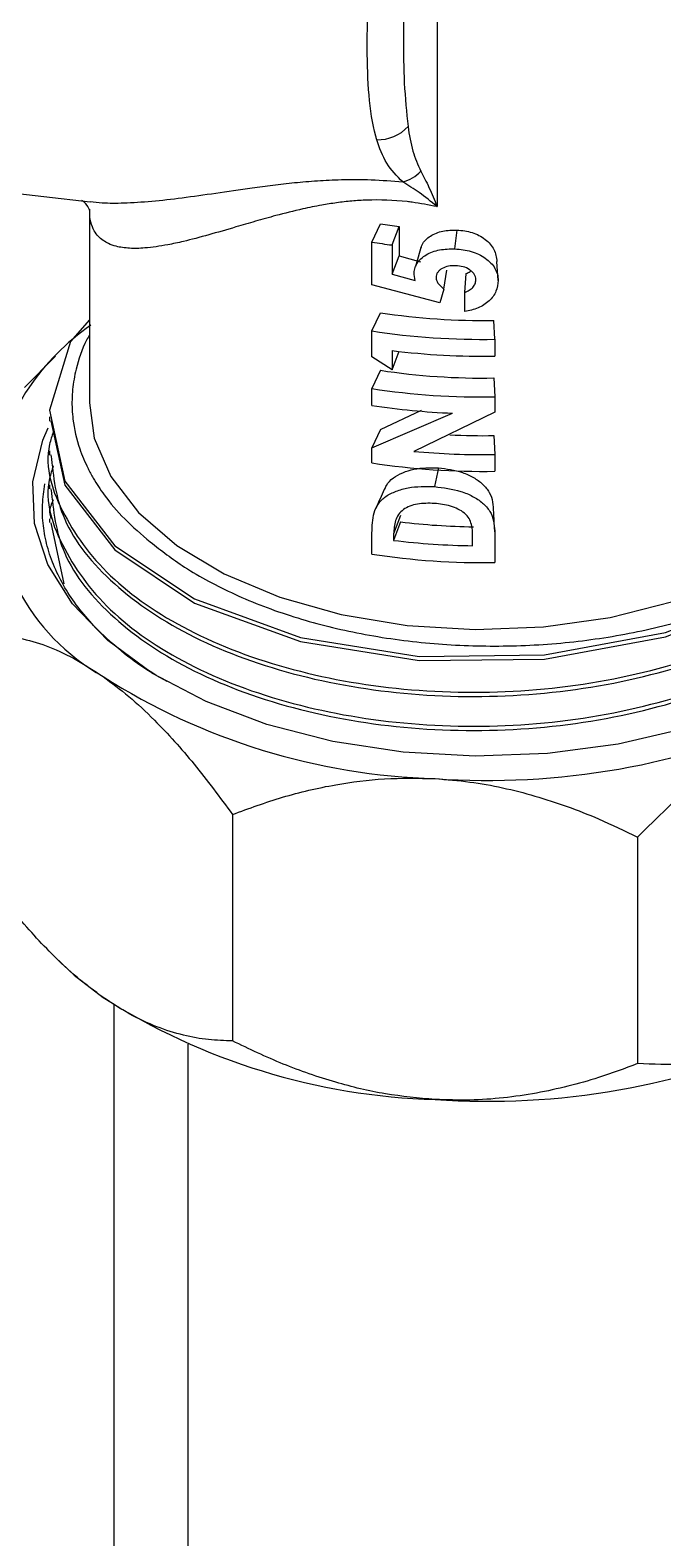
# Model space of a CAD drawing. Header units: millimetres. Extents: x 15 to 415, y 5 to 292.
# Drawn here: x 353.67 to 359.19, y 141.2 to 154.36 of the extents above; entities that cross this region are included whole.
import ezdxf

# ---------------------------------------------------------------- set-up
doc = ezdxf.new("R2010")
doc.units = ezdxf.units.MM

msp = doc.modelspace()

# ---------------------------------------------------------------- linework, layer by layer
at = {"color": 7, "linetype": 'Continuous', "lineweight": 25}
for p, q in [((357.2171, 155.0124), (357.2171, 152.8157)), ((351.9943, 153.1068), (354.1918, 152.8586)), ((354.186, 152.795), (354.186, 151.1046)), ((356.65, 152.5059), (356.7242, 152.6651)), ((356.8255, 152.4812), (356.8862, 152.6424)), ((356.8862, 152.6424), (356.8862, 152.3868)), ((357.3732, 152.4473), (357.3917, 152.6119)), ((356.65, 152.1341), (356.65, 152.5059)), ((356.8255, 152.4812), (356.8255, 152.2256)), ((356.8255, 152.2256), (356.8862, 152.3868)), ((356.8862, 152.3868), (357.072, 152.3346)), ((357.7499, 152.1712), (357.7395, 152.336)), ((356.8255, 152.2256), (357.0267, 152.1718)), ((357.0267, 152.1718), (357.0165, 152.2233)), ((357.278, 152.0966), (357.3039, 152.2609)), ((357.4583, 152.0678), (357.4704, 152.2326)), ((357.2406, 151.9754), (356.65, 152.1341)), ((357.278, 152.0966), (357.2406, 151.9754)), ((357.4583, 151.9003), (357.4583, 152.0678)), ((356.65, 151.7312), (356.7242, 151.8905)), ((357.7222, 151.6585), (357.7139, 151.8234)), ((356.65, 151.5046), (356.65, 151.7312)), ((356.8255, 151.56), (356.8255, 151.3925)), ((356.8255, 151.3925), (356.8862, 151.5537)), ((357.7222, 151.6585), (357.7222, 151.512)), ((353.8904, 151.5124), (353.6207, 151.239)), ((356.8255, 151.3925), (356.65, 151.5046)), ((356.7242, 151.388), (356.65, 151.2287)), ((357.7139, 151.3209), (357.7222, 151.1561)), ((356.65, 151.0821), (356.65, 151.2287)), ((357.7222, 151.1561), (357.7222, 151.0231)), ((356.65, 150.7117), (357.352, 151.014)), ((356.7242, 150.8709), (357.081, 151.0403)), ((357.7222, 151.0231), (357.0141, 150.6809)), ((353.8372, 150.9823), (353.8372, 150.9452)), ((356.7242, 150.8709), (356.65, 150.7117)), ((357.7139, 150.8184), (357.7222, 150.6536)), ((353.8372, 150.686), (353.8372, 150.649)), ((356.65, 150.5797), (356.65, 150.7117)), ((357.7222, 150.6536), (357.7222, 150.507)), ((357.2287, 150.5371), (357.1966, 150.3732)), ((353.8372, 150.3897), (353.8372, 150.3527)), ((353.8372, 150.0934), (353.8372, 150.0594)), ((356.8987, 150.1216), (356.839, 149.9603)), ((353.8505, 150.0573), (353.9638, 149.5255)), ((356.65, 149.7841), (356.65, 149.9687)), ((356.8987, 150.0656), (356.839, 149.9043)), ((356.839, 149.9603), (356.839, 149.9043)), ((357.5277, 149.8576), (357.5277, 149.9342)), ((357.7222, 149.8989), (357.7222, 149.7114)), ((354.8649, 148.6721), (354.7692, 148.7251)), ((355.4331, 147.5128), (355.4331, 145.537)), ((358.9669, 147.3145), (358.9669, 145.3387)), ((353.8343, 146.3209), (353.8904, 146.264)), ((354.4011, 140.5071), (354.4011, 145.8515)), ((355.0431, 145.5092), (355.0431, 137.69))]:
    msp.add_line(p, q, dxfattribs=at)
at = {"color": 7, "linetype": 'Continuous', "lineweight": 25, "flags": 128}
for points in [[(357.0748, 152.4581), (357.0519, 152.3757), (357.0291, 152.2934)], [(354.186, 151.8275), (354.0204, 151.6387), (353.8386, 151.039), (353.9701, 150.4217), (354.4061, 149.858), (355.1029, 149.3934), (356.0253, 149.058), (357.0611, 148.8924), (358.1534, 148.9049), (359.2087, 149.1004), (360.1102, 149.4535), (360.821, 149.9518), (360.8294, 149.9598), (360.8294, 149.9598)], [(353.8505, 150.9462), (353.9701, 150.3847), (354.4061, 149.8209), (355.1029, 149.3563), (356.0253, 149.021), (357.0611, 148.8554), (358.1534, 148.8679), (359.2087, 149.0633), (360.1102, 149.4165), (360.821, 149.9147), (361.259, 150.5079), (361.391, 151.1394), (361.29, 151.6074), (361.29, 151.6074)], [(354.186, 151.1046), (354.2275, 150.7973), (354.3714, 150.4624), (354.6139, 150.1471), (354.9475, 149.8608), (355.3621, 149.6123), (355.8452, 149.4092), (356.382, 149.2576), (356.9563, 149.1621), (357.5506, 149.1256), (358.1468, 149.1493), (358.7269, 149.2324), (359.2732, 149.3723), (359.769, 149.5649), (360.1994, 149.8043), (360.5513, 150.0831), (360.8139, 150.3931), (360.9793, 150.7246), (361.0425, 151.0677), (361.0431, 151.1046)], [(359.3832, 148.2629), (358.7976, 148.1254), (358.1813, 148.0438), (357.5504, 148.0204), (356.9211, 148.0557), (356.3098, 148.1488), (355.7323, 148.2974), (355.2035, 148.4974), (354.7372, 148.7439), (354.3454, 149.0303), (354.0382, 149.3494), (353.8237, 149.6927), (353.7074, 150.0514), (353.6923, 150.4163), (353.7787, 150.7779), (353.8257, 150.8874)], [(357.7201, 149.9794), (357.716, 150.0633), (357.7118, 150.1471)], [(353.8904, 146.264), (354.0542, 146.1113), (354.3052, 145.9164)]]:
    msp.add_lwpolyline(points, dxfattribs=at)
at = {"color": 7, "linetype": 'Continuous', "lineweight": 25}
for centre, radius, start, end in [((356.6981, 153.7641), 0.3653, 269.05296, 316.79601), ((356.8307, 153.3582), 0.3384, 284.98664, 316.4361), ((357.5845, 158.2092), 5.6104, 261.17965, 262.84968), ((357.582, 158.5119), 6.0779, 261.17965, 262.84968), ((357.6121, 157.657), 5.8344, 261.24687, 270.9997), ((355.3857, 150.0633), 2.089, 124.62521, 167.16463), ((357.6119, 157.9782), 6.3206, 261.24687, 270.9997), ((357.6133, 157.8719), 6.3609, 262.88546, 270.98084), ((357.6121, 157.1545), 5.8344, 261.24687, 270.9997), ((357.6119, 157.4757), 6.3206, 261.24687, 270.9997), ((357.604, 157.2554), 6.2465, 261.21531, 267.68745), ((357.6145, 156.7483), 5.9307, 267.23408, 270.96002), ((357.6141, 157.0467), 6.3941, 264.6156, 270.9683), ((355.2321, 150.3634), 1.8903, 175.02527, 240.63624), ((357.6119, 156.8267), 6.3206, 261.24687, 270.9997), ((357.6114, 155.8707), 5.8486, 263.00067, 269.24591), ((357.6111, 156.1931), 6.336, 263.00067, 269.24591), ((357.6119, 156.0311), 6.3206, 261.24687, 270.9997), ((357.3637, 153.5085), 5.6853, 237.45413, 268.34971), ((357.6581, 154.415), 6.6054, 266.0236, 293.93309), ((357.3637, 150.7089), 5.6853, 237.45413, 268.34971), ((357.6581, 151.6155), 6.6054, 266.0236, 293.93309)]:
    msp.add_arc(centre, radius, start, end, dxfattribs=at)
for points, knots in [([(356.692, 153.3989), (356.6889, 153.4096), (356.6539, 153.5301), (356.6178, 153.7835), (356.6051, 154.1952), (356.6144, 154.6574), (356.6659, 154.9913), (356.692, 155.1602)], [0, 0, 0, 0, 0.0230463, 0.2588017, 0.5000429, 0.7471042, 1, 1, 1, 1]), ([(356.9643, 155.1449), (356.9516, 154.9996), (356.9261, 154.7078), (356.9227, 154.2903), (356.9261, 153.8885), (356.9516, 153.6391), (356.9643, 153.514)], [0, 0, 0, 0, 0.2491112, 0.5000002, 0.7492377, 1, 1, 1, 1]), ([(356.9643, 153.514), (356.9754, 153.4418), (356.9959, 153.3077), (357.0506, 153.1826), (357.0758, 153.125)], [0, 0, 0, 0, 0.539131, 1, 1, 1, 1]), ([(356.9182, 153.0313), (356.8674, 153.0838), (356.7607, 153.1942), (356.7157, 153.3285), (356.692, 153.3989)], [0, 0, 0, 0, 0.475924, 1, 1, 1, 1]), ([(357.0758, 153.125), (357.1001, 153.0788), (357.1372, 153.008), (357.1829, 152.9026), (357.2056, 152.8458), (357.2168, 152.8165), (357.2171, 152.8157)], [0, 0, 0, 0, 0.480939, 0.7364621, 0.9924931, 1, 1, 1, 1]), ([(357.2171, 152.8157), (357.2165, 152.8162), (357.1655, 152.8594), (357.0662, 152.9388), (356.966, 153.0014), (356.9182, 153.0313)], [0, 0, 0, 0, 0.0064603, 0.5261931, 1, 1, 1, 1]), ([(354.1179, 152.8719), (354.1231, 152.87), (354.1346, 152.8657), (354.185, 152.7971), (354.1854, 152.7873), (354.1855, 152.7832)], [0, 0, 0, 0, 0.3222824, 0.7168898, 1, 1, 1, 1]), ([(357.08, 152.4566), (357.0816, 152.4659), (357.0861, 152.4916), (357.1173, 152.5258), (357.1588, 152.5604), (357.2102, 152.5868), (357.2867, 152.6102), (357.3498, 152.6112), (357.3917, 152.6119)], [0, 0, 0, 0, 0.0844978, 0.2343369, 0.3899047, 0.5423081, 0.6953271, 1, 1, 1, 1]), ([(357.3917, 152.6119), (357.4367, 152.6073), (357.5265, 152.598), (357.6234, 152.5447), (357.6824, 152.4904), (357.728, 152.4272), (357.7349, 152.3726), (357.7395, 152.336)], [0, 0, 0, 0, 0.24993273, 0.499608, 0.6281414, 0.75045741, 1, 1, 1, 1]), ([(357.0165, 152.2233), (357.0176, 152.2403), (357.0198, 152.2745), (357.0405, 152.3219), (357.0751, 152.3633), (357.1371, 152.4085), (357.2382, 152.4458), (357.3279, 152.4468), (357.3732, 152.4473)], [0, 0, 0, 0, 0.1199771, 0.2407146, 0.3609041, 0.4878202, 0.7413856, 1, 1, 1, 1]), ([(357.3732, 152.4473), (357.4217, 152.4426), (357.5178, 152.4334), (357.6231, 152.3804), (357.6879, 152.3259), (357.7241, 152.2783), (357.7422, 152.2349), (357.7489, 152.1986), (357.7496, 152.1803), (357.7499, 152.1712)], [0, 0, 0, 0, 0.2585203, 0.5117648, 0.6392845, 0.7587583, 0.8796899, 0.9398771, 1, 1, 1, 1]), ([(357.3799, 152.3005), (357.3588, 152.3002), (357.3171, 152.2997), (357.2693, 152.2827), (357.2395, 152.2616), (357.2217, 152.2428), (357.211, 152.2207), (357.2097, 152.2048), (357.2091, 152.197)], [0, 0, 0, 0, 0.2583358, 0.5120841, 0.6393018, 0.7595858, 0.8815083, 1, 1, 1, 1]), ([(357.2091, 152.197), (357.2102, 152.1875), (357.2125, 152.1684), (357.2345, 152.1322), (357.2605, 152.1109), (357.278, 152.0966)], [0, 0, 0, 0, 0.2450574, 0.4934586, 1, 1, 1, 1]), ([(357.5555, 152.1784), (357.5549, 152.1867), (357.5538, 152.2033), (357.5426, 152.2271), (357.5249, 152.2484), (357.4942, 152.2728), (357.4451, 152.2948), (357.4018, 152.2986), (357.3799, 152.3005)], [0, 0, 0, 0, 0.1199189, 0.240721, 0.3633322, 0.4880043, 0.7415791, 1, 1, 1, 1]), ([(357.4704, 152.2326), (357.4767, 152.2353), (357.4894, 152.2406), (357.5043, 152.2482), (357.5111, 152.2546), (357.5131, 152.2565)], [0, 0, 0, 0, 0.4103276, 0.8203931, 1, 1, 1, 1]), ([(357.4583, 152.0678), (357.4719, 152.0733), (357.4989, 152.0842), (357.5309, 152.1104), (357.5479, 152.1374), (357.5546, 152.1606), (357.5552, 152.1725), (357.5555, 152.1784)], [0, 0, 0, 0, 0.257525, 0.509636, 0.7561153, 0.878212, 1, 1, 1, 1]), ([(357.7499, 152.1712), (357.7465, 152.1393), (357.7397, 152.0749), (357.6753, 151.989), (357.5783, 151.9251), (357.4987, 151.9086), (357.4583, 151.9003)], [0, 0, 0, 0, 0.2419136, 0.4878167, 0.7407405, 1, 1, 1, 1]), ([(354.186, 151.6962), (354.1776, 151.6815), (354.1225, 151.5843), (354.0812, 151.4541), (354.0438, 151.2801), (354.0298, 151.1346), (354.0396, 150.9314), (354.0793, 150.7592), (354.1335, 150.6171), (354.1729, 150.5315), (354.2299, 150.4257), (354.3282, 150.2763), (354.486, 150.0871), (354.6393, 149.9562), (354.7165, 149.8903)], [0, 0, 0, 0, 0.0244168, 0.1616706, 0.2080539, 0.3016509, 0.3918011, 0.5290549, 0.5754383, 0.6218216, 0.6690569, 0.7505631, 0.8743115, 1, 1, 1, 1]), ([(353.871, 150.8498), (353.859, 150.8141), (353.7779, 150.5744), (353.9349, 150.1179), (354.355, 149.5475), (355.0739, 149.0711), (355.9958, 148.7357), (357.0571, 148.5656), (358.164, 148.5781), (359.2234, 148.7745), (360.152, 149.137), (360.8614, 149.6384), (361.3144, 150.2234), (361.3598, 150.6372), (361.3816, 150.8349)], [0, 0, 0, 0, 0.0158579, 0.1067629, 0.1968029, 0.2861032, 0.3771518, 0.4663731, 0.556506, 0.6473722, 0.7362329, 0.8269718, 0.9173336, 1, 1, 1, 1]), ([(353.8505, 150.6499), (353.8709, 150.4604), (353.9137, 150.0646), (354.3643, 149.5101), (355.0714, 149.0342), (355.9965, 148.6986), (357.0569, 148.5286), (358.1641, 148.541), (359.2234, 148.7375), (360.152, 149.1), (360.8614, 149.6013), (361.3144, 150.1864), (361.3598, 150.6002), (361.3816, 150.7978)], [0, 0, 0, 0, 0.084721, 0.1769828, 0.2684868, 0.3617821, 0.453205, 0.5455621, 0.6386706, 0.729724, 0.822702, 0.9152937, 1, 1, 1, 1]), ([(353.871, 150.5535), (353.859, 150.5179), (353.7779, 150.2781), (353.9349, 149.8216), (354.355, 149.2512), (355.0739, 148.7748), (355.9958, 148.4394), (357.0572, 148.2693), (358.1639, 148.2818), (359.2241, 148.4782), (360.1495, 148.8406), (360.8709, 149.3424), (361.2904, 149.9401), (361.4497, 150.4114), (361.3713, 150.6569), (361.3597, 150.6934)], [0, 0, 0, 0, 0.015518, 0.1044742, 0.192584, 0.2799699, 0.3690666, 0.4563752, 0.5445759, 0.6334942, 0.7204499, 0.8092436, 0.8976683, 0.9848054, 1, 1, 1, 1]), ([(353.8505, 150.3536), (353.8709, 150.1641), (353.9137, 149.7683), (354.3643, 149.2138), (355.0714, 148.7379), (355.9965, 148.4024), (357.0569, 148.2323), (358.1641, 148.2447), (359.2234, 148.4412), (360.152, 148.8037), (360.8614, 149.305), (361.3144, 149.8901), (361.3598, 150.3039), (361.3816, 150.5016)], [0, 0, 0, 0, 0.084721, 0.1769828, 0.2684868, 0.3617821, 0.453205, 0.5455621, 0.6386706, 0.729724, 0.822702, 0.9152937, 1, 1, 1, 1]), ([(356.7603, 150.347), (356.7648, 150.3596), (356.7791, 150.3995), (356.8339, 150.4512), (356.917, 150.4972), (357.0456, 150.539), (357.1558, 150.5378), (357.2287, 150.5371)], [0, 0, 0, 0, 0.0844541, 0.2676213, 0.449028, 0.6347604, 1, 1, 1, 1]), ([(357.2287, 150.5371), (357.3004, 150.5278), (357.4087, 150.5137), (357.5368, 150.456), (357.6172, 150.3968), (357.6781, 150.3245), (357.7069, 150.2374), (357.7078, 150.1775), (357.7083, 150.1467)], [0, 0, 0, 0, 0.2832071, 0.4282333, 0.566851, 0.7087107, 0.8504546, 1, 1, 1, 1]), ([(354.7692, 148.7251), (354.6681, 148.7924), (354.4642, 148.928), (354.2447, 149.132), (354.0828, 149.3212), (353.9676, 149.4918), (353.8772, 149.6695), (353.8143, 149.8506), (353.78, 150.0325), (353.7709, 150.215), (353.7884, 150.3368), (353.7973, 150.3984)], [0, 0, 0, 0, 0.14603592, 0.29429462, 0.39363776, 0.49367066, 0.59588055, 0.69884445, 0.79802101, 0.89790061, 1, 1, 1, 1]), ([(356.65, 149.9687), (356.652, 150.0285), (356.6549, 150.1184), (356.7005, 150.2275), (356.7688, 150.2916), (356.8599, 150.3359), (356.9993, 150.3766), (357.1177, 150.3745), (357.1966, 150.3732)], [0, 0, 0, 0, 0.2409825, 0.362314, 0.4858973, 0.610931, 0.7409094, 1, 1, 1, 1]), ([(357.1966, 150.3732), (357.2739, 150.3636), (357.3899, 150.3494), (357.5291, 150.2917), (357.6163, 150.2327), (357.6833, 150.1604), (357.7222, 150.0456), (357.7222, 149.9575), (357.7222, 149.8989)], [0, 0, 0, 0, 0.2597302, 0.3896364, 0.5140571, 0.6375639, 0.758623, 1, 1, 1, 1]), ([(353.871, 150.2572), (353.8541, 150.2216), (353.8285, 150.1675), (353.8449, 150.113), (353.8505, 150.0943)], [0, 0, 0, 0, 0.6584919, 1, 1, 1, 1]), ([(356.7573, 150.3489), (356.745, 150.3212), (356.7203, 150.2659), (356.6955, 150.2106), (356.6831, 150.1829)], [0, 0, 0, 0, 0.4999971, 1, 1, 1, 1]), ([(357.1931, 150.2268), (357.1437, 150.2278), (357.0697, 150.2293), (356.9792, 150.2058), (356.9424, 150.1841), (356.9241, 150.1733)], [0, 0, 0, 0, 0.5045742, 0.7543732, 1, 1, 1, 1]), ([(357.5277, 149.9342), (357.5267, 149.9706), (357.5251, 150.0254), (357.5003, 150.0972), (357.4579, 150.1436), (357.401, 150.1789), (357.3133, 150.2141), (357.2413, 150.2217), (357.1931, 150.2268)], [0, 0, 0, 0, 0.2409628, 0.3620818, 0.48540147, 0.61178652, 0.7403615, 1, 1, 1, 1]), ([(356.9241, 150.1733), (356.9085, 150.1594), (356.8774, 150.1316), (356.8449, 150.059), (356.8414, 149.9997), (356.839, 149.9603)], [0, 0, 0, 0, 0.2539742, 0.5041413, 1, 1, 1, 1]), ([(354.7165, 149.8903), (354.8126, 149.8155), (354.9683, 149.6944), (355.2233, 149.5461), (355.4527, 149.4316), (355.7014, 149.3276), (355.9638, 149.2364), (356.2367, 149.1589), (356.519, 149.0949), (356.8132, 149.0442), (357.1135, 149.0083), (357.416, 148.9869), (357.72, 148.9798), (358.0276, 148.9873), (358.3341, 149.0098), (358.636, 149.047), (358.9328, 149.0987), (359.2244, 149.1654), (359.5045, 149.2461), (359.7698, 149.3394), (360.0202, 149.4447), (360.2577, 149.5628), (360.4724, 149.6895), (360.665, 149.8217), (360.7745, 149.9136), (360.8294, 149.9597)], [0, 0, 0, 0, 0.06693564, 0.10843617, 0.15022484, 0.19292231, 0.23593382, 0.27743437, 0.31922305, 0.36191881, 0.40492617, 0.44657637, 0.48850544, 0.53131244, 0.57442244, 0.6168261, 0.65952418, 0.70315083, 0.74709832, 0.78950257, 0.83219421, 0.87578125, 0.91967491, 0.9597188, 1, 1, 1, 1]), ([(353.1772, 149.0954), (353.3175, 149.0866), (353.6029, 149.0688), (353.9909, 148.9214), (354.2289, 148.7658), (354.3052, 148.716)], [0, 0, 0, 0, 0.39674668, 0.80675212, 1, 1, 1, 1]), ([(354.7692, 148.7251), (354.7447, 148.7396), (354.545, 148.8573), (354.3938, 148.9969), (354.2612, 149.1194)], [0, 0, 0, 0, 0.1227075, 1, 1, 1, 1]), ([(354.3052, 148.716), (354.38, 148.6602), (354.5306, 148.5479), (354.7983, 148.2969), (355.1051, 147.9577), (355.323, 147.6621), (355.4331, 147.5128)], [0, 0, 0, 0, 0.1893593, 0.3812577, 0.6874988, 1, 1, 1, 1]), ([(358.9669, 147.3145), (359.1374, 147.4852), (359.4842, 147.8322), (359.9558, 148.1811), (360.245, 148.3299), (360.3377, 148.3776)], [0, 0, 0, 0, 0.3967467, 0.8067521, 1, 1, 1, 1]), ([(355.4331, 147.5128), (355.5774, 147.5656), (355.8676, 147.672), (356.3129, 147.7759), (356.7597, 147.8347), (357.0523, 147.8286), (357.2, 147.8255)], [0, 0, 0, 0, 0.262126, 0.5272899, 0.7614272, 1, 1, 1, 1]), ([(357.2, 147.8255), (357.3013, 147.8173), (357.595, 147.7935), (358.0792, 147.6836), (358.5658, 147.5085), (358.8541, 147.3691), (358.9669, 147.3145)], [0, 0, 0, 0, 0.16383208, 0.47463023, 0.79438792, 1, 1, 1, 1]), ([(354.3052, 145.9164), (354.2304, 145.9722), (354.0797, 146.0845), (353.812, 146.3355), (353.5053, 146.6748), (353.2873, 146.9704), (353.1772, 147.1197)], [0, 0, 0, 0, 0.1893593, 0.3812577, 0.6874988, 1, 1, 1, 1]), ([(355.4331, 145.537), (355.3639, 145.5391), (355.225, 145.5433), (355.0048, 145.5829), (354.7742, 145.6553), (354.5393, 145.7627), (354.3814, 145.8663), (354.3052, 145.9164)], [0, 0, 0, 0, 0.1977545, 0.3966796, 0.6005789, 0.8069359, 1, 1, 1, 1]), ([(357.2, 145.026), (357.0551, 145.0391), (356.7625, 145.0657), (356.3175, 145.1738), (355.8695, 145.3282), (355.5792, 145.4671), (355.4331, 145.537)], [0, 0, 0, 0, 0.2339983, 0.4727101, 0.7345837, 1, 1, 1, 1]), ([(360.3377, 145.578), (360.1541, 145.5039), (359.6727, 145.3097), (359.2366, 145.3276), (358.9669, 145.3387)], [0, 0, 0, 0, 0.38141921, 1, 1, 1, 1]), ([(358.9669, 145.3387), (358.8541, 145.2968), (358.5704, 145.1915), (358.0843, 145.0702), (357.6001, 145.0136), (357.3013, 145.0228), (357.2, 145.026)], [0, 0, 0, 0, 0.2056137, 0.5170117, 0.8361666, 1, 1, 1, 1])]:
    msp.add_open_spline(points, degree=3, knots=knots, dxfattribs=at)
at = {"color": 8, "linetype": 'Continuous', "lineweight": 25}
for points, knots in [([(354.192, 152.8608), (354.2265, 152.8568), (354.3169, 152.8462), (354.4951, 152.8471), (354.726, 152.8614), (354.9935, 152.8922), (355.2848, 152.9336), (355.5521, 152.9732), (355.7846, 153.0042), (355.974, 153.0259), (356.173, 153.0432), (356.3955, 153.054), (356.6438, 153.0546), (356.8262, 153.0391), (356.9182, 153.0313)], [0, 0, 0, 0, 0.05785857, 0.15161002, 0.26207626, 0.37321477, 0.48636239, 0.60023878, 0.66158302, 0.72312273, 0.78544395, 0.84814874, 0.9234354, 1, 1, 1, 1]), ([(357.2171, 152.8157), (357.1446, 152.8301), (357.0576, 152.8473), (356.8519, 152.8722), (356.6723, 152.8782), (356.4718, 152.8651), (356.3399, 152.85), (356.1964, 152.827), (356.0168, 152.7903), (355.8235, 152.7415), (355.6314, 152.6875), (355.4335, 152.6294), (355.2215, 152.5675), (355.0265, 152.5161), (354.8767, 152.4836), (354.7652, 152.4648), (354.6516, 152.452), (354.5325, 152.4495), (354.4286, 152.4643), (354.3362, 152.4967), (354.2723, 152.5418), (354.224, 152.607), (354.2001, 152.6695), (354.1866, 152.7326), (354.1883, 152.7757), (354.189, 152.795)], [0, 0, 0, 0, 0.03915595, 0.04693852, 0.11112726, 0.13685673, 0.1638673, 0.19103814, 0.22778266, 0.28362346, 0.32945593, 0.37553746, 0.44525954, 0.5159618, 0.56331005, 0.60187661, 0.64057886, 0.69910735, 0.75849796, 0.79832961, 0.86378464, 0.90062446, 0.94550328, 0.97561736, 1, 1, 1, 1])]:
    msp.add_open_spline(points, degree=3, knots=knots, dxfattribs=at)

doc.saveas('drawing.dxf')
